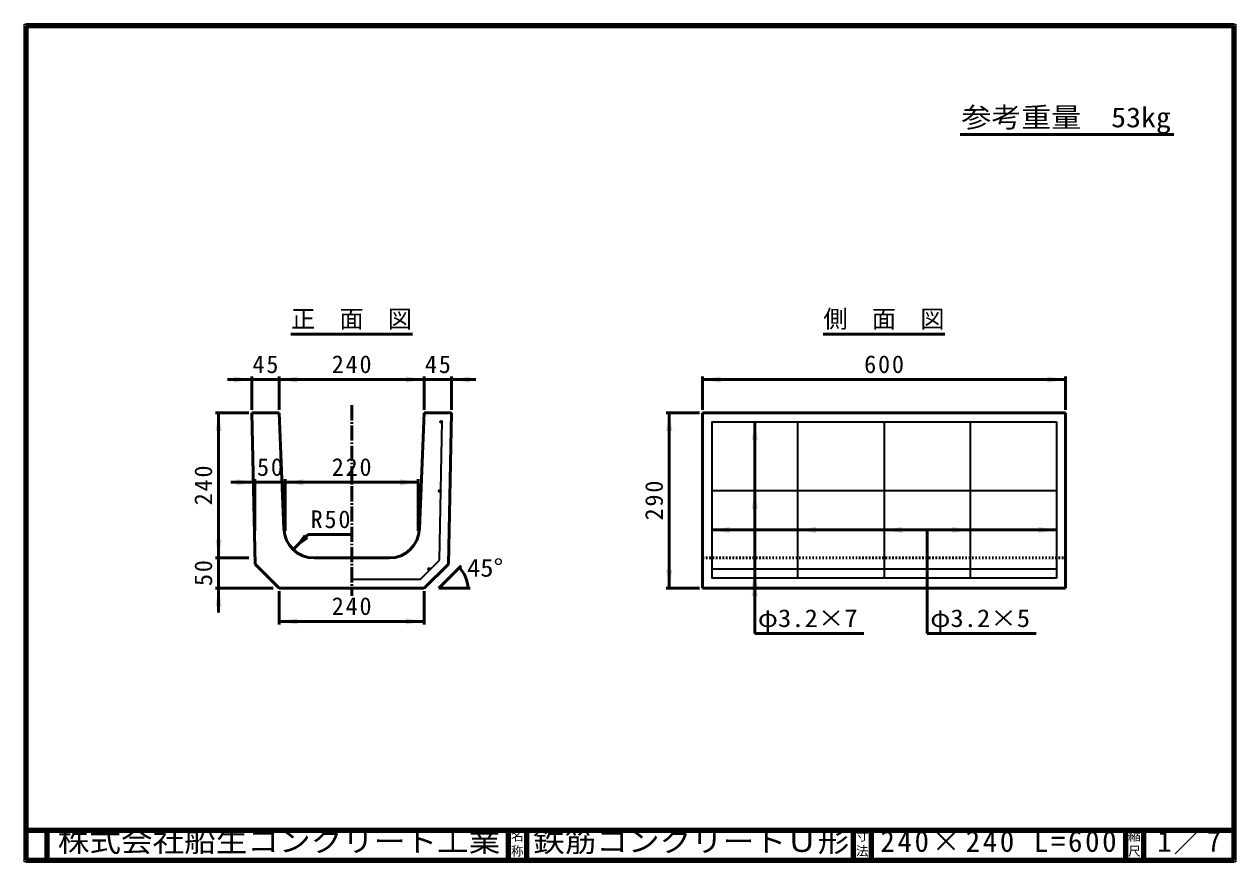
# Model space of a CAD drawing. Units: millimetres, scale not verified, with parts at other scales. Extents: x 100 to 4105, y 100 to 2870.
import ezdxf
from ezdxf.enums import TextEntityAlignment as Align

# ---------------------------------------------------------------- set-up
doc = ezdxf.new("R2010")
doc.units = ezdxf.units.MM
doc.header["$LTSCALE"] = 5
doc.linetypes.add('USER1', pattern=[13.4, 10, -1.2, 1, -1.2])
doc.linetypes.add('USER2', pattern=[2.2, 1, -1.2])
doc.layers.add('V-nasSTD', color=7, linetype='Continuous', lineweight=50)
doc.styles.add('ＭＳ ゴシック', font='')
doc.styles.get('ＭＳ ゴシック').set_extended_font_data('MS Gothic')

msp = doc.modelspace()

# ---------------------------------------------------------------- hatches: boundary and pattern name
at = {"layer": 'V-nasSTD'}
for points in [[(792.5, 1684.933), (852.5, 1694.933), (792.5, 1704.933)], [(1002.5, 1704.933), (942.5, 1694.933), (1002.5, 1684.933)], [(1362.5, 1684.933), (1422.5, 1694.933), (1362.5, 1704.933)], [(1572.5, 1704.933), (1512.5, 1694.933), (1572.5, 1684.933)], [(2402.5, 1704.933), (2342.5, 1694.933), (2402.5, 1684.933)], [(3482.5, 1684.933), (3542.5, 1694.933), (3482.5, 1704.933)], [(752.5, 1524.933), (742.5, 1584.933), (732.5, 1524.933)], [(2242.5, 1524.933), (2232.5, 1584.933), (2222.5, 1524.933)], [(1481.868, 1554.933, 0.41421), (1478.736, 1558.199, 0.41421), (1475.47, 1555.067, 1)], [(2525, 1495), (2515, 1555), (2505, 1495)], [(802.5, 1344.933), (862.5, 1354.933), (802.5, 1364.933)], [(1022.5, 1364.933), (962.5, 1354.933), (1022.5, 1344.933)], [(1342.5, 1344.933), (1402.5, 1354.933), (1342.5, 1364.933)], [(1477.103, 1326.2, 0.41421), (1473.971, 1329.466, 0.41421), (1470.705, 1326.333, 1)], [(2525, 1266.267), (2515, 1326.267), (2505, 1266.267)], [(2432.5, 1207.296), (2372.5, 1197.296), (2432.5, 1187.296)], [(2717.5, 1207.296), (2657.5, 1197.296), (2717.5, 1187.296)], [(3002.5, 1207.296), (2942.5, 1197.296), (3002.5, 1187.296)], [(3167.5, 1187.296), (3227.5, 1197.296), (3167.5, 1207.296)], [(3452.5, 1187.296), (3512.5, 1197.296), (3452.5, 1207.296)], [(732.5, 1164.933), (742.5, 1104.933), (752.5, 1164.933)], [(1024.552, 1182.263), (989.197, 1132.766), (1038.694, 1168.121)], [(1182.5, 1041.333, -1), (1182.5, 1034.933)], [(1441.203, 1066.063, 1), (1436.677, 1070.588, 1)], [(2222.5, 1064.933), (2232.5, 1004.933), (2242.5, 1064.933)], [(2525, 1008.325), (2515, 1068.325), (2505, 1008.325)], [(752.5, 944.933), (742.5, 1004.933), (732.5, 944.933)], [(2525, 978.133), (2515, 1038.133), (2505, 978.133)], [(1002.5, 904.933), (942.5, 894.933), (1002.5, 884.933)], [(1362.5, 884.933), (1422.5, 894.933), (1362.5, 904.933)]]:
    msp.add_hatch(color=256, dxfattribs=at).paths.add_polyline_path(points)

# ---------------------------------------------------------------- linework, layer by layer
at = {"layer": 'V-nasSTD', "lineweight": 100}
for p, q in [((105, 2865), (105, 105)), ((4100, 2865), (105, 2865)), ((4100, 105), (4100, 2865)), ((105, 205), (4100, 205)), ((175, 205), (175, 105)), ((1700, 205), (1700, 105)), ((1760, 205), (1760, 105)), ((2840, 205), (2840, 105)), ((2900, 205), (2900, 105)), ((3740, 205), (3740, 105)), ((3800, 205), (3800, 105)), ((105, 105), (4100, 105))]:
    msp.add_line(p, q, dxfattribs=at)
at = {"layer": 'V-nasSTD'}
for p, q in [((3194, 2505), (3900, 2505)), ((981.496, 1844.933), (1383.504, 1844.933)), ((2741.496, 1844.933), (3143.504, 1844.933)), ((852.5, 1694.933), (772.5, 1694.933)), ((852.5, 1704.933), (852.5, 1594.933)), ((942.5, 1694.933), (852.5, 1694.933)), ((942.5, 1704.933), (942.5, 1594.933)), ((1422.5, 1694.933), (942.5, 1694.933)), ((1422.5, 1704.933), (1422.5, 1594.933)), ((1512.5, 1694.933), (1422.5, 1694.933)), ((1512.5, 1704.933), (1512.5, 1594.933)), ((1512.5, 1694.933), (1592.5, 1694.933)), ((2342.5, 1704.933), (2342.5, 1594.933)), ((3542.5, 1694.933), (2342.5, 1694.933)), ((3542.5, 1704.933), (3542.5, 1594.933)), ((842.5, 1584.933), (732.5, 1584.933)), ((742.5, 1584.933), (742.5, 1104.933)), ((852.5, 1584.933), (862.926, 1084.508)), ((942.5, 1584.933), (852.5, 1584.933)), ((942.5, 1584.933), (958.507, 1200.77)), ((1406.493, 1200.77), (1422.5, 1584.933)), ((1512.5, 1584.933), (1422.5, 1584.933)), ((1502.074, 1084.508), (1512.5, 1584.933)), ((2332.5, 1584.933), (2222.5, 1584.933)), ((2232.5, 1584.933), (2232.5, 1004.933)), ((2342.5, 1584.933), (2342.5, 1004.933)), ((2342.5, 1584.933), (3542.5, 1584.933)), ((3542.5, 1584.933), (3542.5, 1004.933)), ((2515, 1555), (2515, 855)), ((862.5, 1364.933), (862.5, 1194.933)), ((962.5, 1364.933), (962.5, 1194.933)), ((1402.5, 1364.933), (1402.5, 1194.933)), ((862.5, 1354.933), (782.5, 1354.933)), ((962.5, 1354.933), (862.5, 1354.933)), ((1402.5, 1354.933), (962.5, 1354.933)), ((989.197, 1132.766), (1038.694, 1182.263)), ((1178.694, 1182.263), (1038.694, 1182.263)), ((3512.5, 1197.296), (2372.5, 1197.296)), ((3085, 1197.296), (3085, 855)), ((842.5, 1104.933), (732.5, 1104.933)), ((742.5, 1104.933), (742.5, 1004.933)), ((862.926, 1084.508), (942.5, 1004.933)), ((1058.42, 1104.933), (1306.58, 1104.933)), ((1422.5, 1004.933), (1502.074, 1084.508)), ((1470.5, 1004.933), (1544.039, 1078.472)), ((922.5, 1004.933), (732.5, 1004.933)), ((742.5, 1004.933), (742.5, 924.933)), ((942.5, 1004.933), (1422.5, 1004.933)), ((1470.5, 1004.933), (1574.5, 1004.933)), ((2332.5, 1004.933), (2222.5, 1004.933)), ((3542.5, 1004.933), (2342.5, 1004.933)), ((942.5, 994.933), (942.5, 884.933)), ((1422.5, 994.933), (1422.5, 884.933)), ((1422.5, 894.933), (942.5, 894.933)), ((2515, 855), (2875, 855)), ((3085, 855), (3445, 855))]:
    msp.add_line(p, q, dxfattribs=at)
at = {"layer": 'V-nasSTD', "linetype": 'USER1'}
msp.add_line((1182.5, 1609.933), (1182.5, 979.933), dxfattribs=at)
at = {"layer": 'V-nasSTD', "lineweight": 35}
for p, q in [((1472.332, 1097.192), (1481.937, 1558.2)), ((2372.5, 1555), (3512.5, 1555)), ((2372.5, 1555), (2372.5, 1038.133)), ((2657.5, 1038.133), (2657.5, 1555)), ((2942.5, 1555), (2942.5, 1038.133)), ((3227.5, 1555), (3227.5, 1038.133)), ((3512.5, 1555), (3512.5, 1038.133)), ((3512.5, 1326.267), (2372.5, 1326.267)), ((1410.074, 1034.933), (1472.332, 1097.192)), ((1182.5, 1034.933), (1182.5, 1041.333)), ((2372.5, 1068.325), (3512.5, 1068.325)), ((1182.5, 1034.933), (1410.074, 1034.933)), ((3512.5, 1038.133), (2372.5, 1038.133))]:
    msp.add_line(p, q, dxfattribs=at)
at = {"layer": 'V-nasSTD', "linetype": 'USER2'}
msp.add_line((2342.5, 1104.933), (3542.5, 1104.933), dxfattribs=at)
at = {"layer": 'V-nasSTD', "lineweight": 13}
msp.add_lwpolyline([(100, 100), (100, 2870), (4105, 2870), (4105, 100)], close=True, dxfattribs=at)
at = {"layer": 'V-nasSTD', "lineweight": 35}
for centre in [(1478.669, 1555), (1473.904, 1326.267), (1438.94, 1068.325)]:
    msp.add_circle(centre, 3.2, dxfattribs=at)
at = {"layer": 'V-nasSTD'}
for centre, radius, start, end in [((1058.42, 1204.933), 100, 182.38594, 270), ((1306.58, 1204.933), 100, 270, 357.61406), ((1470.5, 1004.933), 96, 0, 45)]:
    msp.add_arc(centre, radius, start, end, dxfattribs=at)
at = {"layer": 'V-nasSTD', "lineweight": 35}
msp.add_arc((1182.5, 1038.133), 3.2, 270, 90, dxfattribs=at)
msp.add_arc((1182.5, 1038.133), 3.2, 270, 90, dxfattribs=at)

# ---------------------------------------------------------------- texts
at = {"layer": 'V-nasSTD', "style": 'ＭＳ ゴシック', "width": 1.1}
for s, height, p in [('参考重量\u300053kg', 65.98, (3198, 2595)), ('45°', 58.65, (1563.541, 1101.542)), ('φ3.2×7', 58.65, (2525, 935)), ('φ3.2×5', 58.65, (3095, 935)), ('株式会社船生コンクリート工業', 69.65, (210.75, 202.55)), ('鉄筋コンクリートＵ形', 69.65, (1782.25, 202.47))]:
    msp.add_text(s, height=height, dxfattribs=at).set_placement(p, align=Align.TOP_LEFT)
at = {"layer": 'V-nasSTD', "style": 'ＭＳ ゴシック'}
for s, height, p in [('正\u3000面\u3000図', 58.65, (981.996, 1924.933)), ('側\u3000面\u3000図', 58.65, (2741.996, 1924.933)), ('名', 30.79, (1708.982, 200.999)), ('寸', 30.79, (2848.982, 200.999)), ('縮', 30.79, (3748.982, 200.999)), ('称', 30.79, (1708.976, 151.01)), ('法', 30.79, (2848.976, 151.01)), ('尺', 30.79, (3748.976, 151.01))]:
    msp.add_text(s, height=height, dxfattribs=at).set_placement(p, align=Align.TOP_LEFT)
at = {"layer": 'V-nasSTD', "attachment_point": 1, "style": 'ＭＳ ゴシック'}
for s, insert, char_height in [('\\T1.15;45', (854.5, 1774.933), 58.65), ('\\T1.15;240', (1116.5, 1774.933), 58.65), ('\\T1.15;45', (1424.5, 1774.933), 58.65), ('\\T1.15;600', (2876.534, 1774.933), 58.65), ('\\T1.15;50', (869.5, 1434.933), 58.65), ('\\T1.15;220', (1116.5, 1434.933), 58.65), ('\\T1.15;R50', (1046.694, 1262.263), 58.65), ('\\T1.15;240', (1116.5, 974.933), 58.65), ('\\T1.19;240×240\\~L=600', (2930.5, 202.508), 69.65), ('\\T1.15;1／7', (3845.521, 202.582), 69.65)]:
    msp.add_mtext(s, dxfattribs=dict(at, insert=insert, char_height=char_height))
at = {"layer": 'V-nasSTD', "char_height": 58.65, "attachment_point": 1, "rotation": 90, "style": 'ＭＳ ゴシック'}
for s, insert in [('\\T1.15;240', (662.5, 1278.933)), ('\\T1.15;290', (2152.5, 1228.933)), ('\\T1.15;50', (662.5, 1011.933))]:
    msp.add_mtext(s, dxfattribs=dict(at, insert=insert))

doc.saveas('drawing.dxf')
